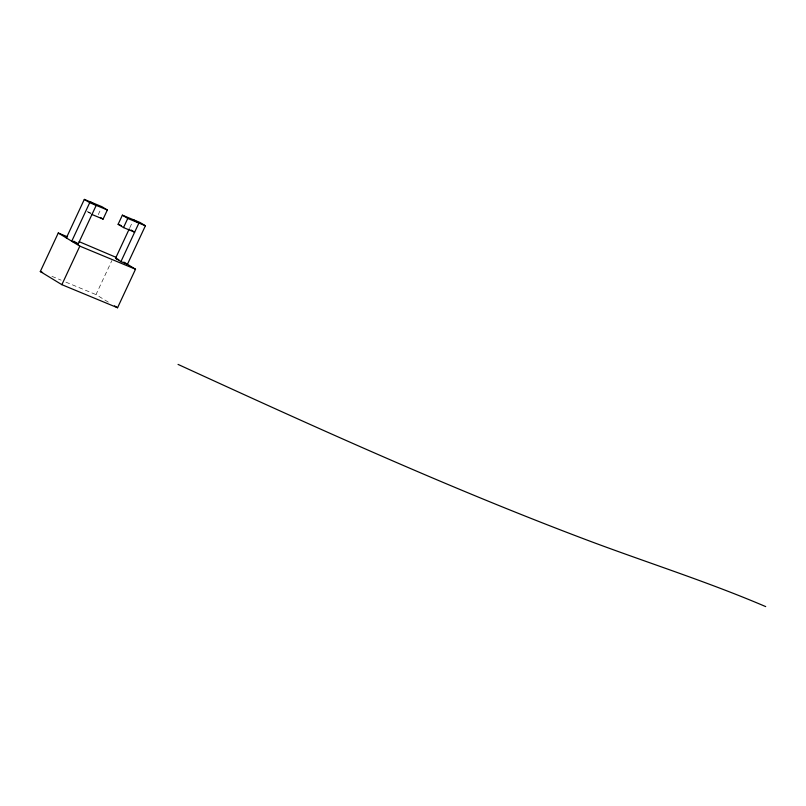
<?xml version="1.0" encoding="UTF-8"?>
<svg xmlns="http://www.w3.org/2000/svg" width="806" height="806" viewBox="0 0 806 806"><rect width="100%" height="100%" fill="white"/><g stroke="black" fill="none" stroke-linecap="round" stroke-linejoin="round"><path stroke-width="0.6" stroke-dasharray="4.03 3.02" d="M98.231 214.688L100.891 208.986M108.316 302.119L95.995 294.603L111.853 260.61M129.796 227.766L131.922 223.202M87.673 211.676L91.018 213.056M51.906 276.337L61.185 280.186M65.83 282.11L95.995 294.603M87.461 211.766L91.048 213.953"/><path stroke-width="1.21" d="M123.842 262.101L135.519 269.224L117.555 307.751L61.861 284.669L40.3 271.531L58.264 233.005L67.553 236.843M66.354 237.931L84.318 199.404L101.949 206.709L107.339 209.993L103.087 219.111L91.955 214.497M84.318 199.404L89.708 202.689L71.744 241.216L78.232 243.906L96.206 205.379L90.816 202.094M61.861 284.669L79.824 246.142L58.264 233.005M131.056 230.002L134.652 232.188L123.509 227.574L118.119 224.29L122.381 215.172L140.012 222.476L145.402 225.761L127.439 264.287L120.94 261.597L115.55 258.313L129.262 228.904M123.509 227.574L127.761 218.456L122.381 215.172M120.94 261.597L138.904 223.071L133.514 219.786M89.708 202.689L107.339 209.993M127.761 218.456L145.402 225.761M118.119 224.29L121.464 225.67M79.149 241.659L115.983 257.305M115.55 258.313L118.804 259.663M79.824 246.142L135.519 269.224M40.3 271.531L42.617 272.488M765.7 606.596C705.693 580.914 643.319 561.46 582.345 538.297C445.093 486.32 311.388 425.558 178.045 364.403M100.397 217.469L103.087 219.111M73.749 241.165L78.232 243.906M114.472 305.867L117.555 307.751"/></g></svg>
